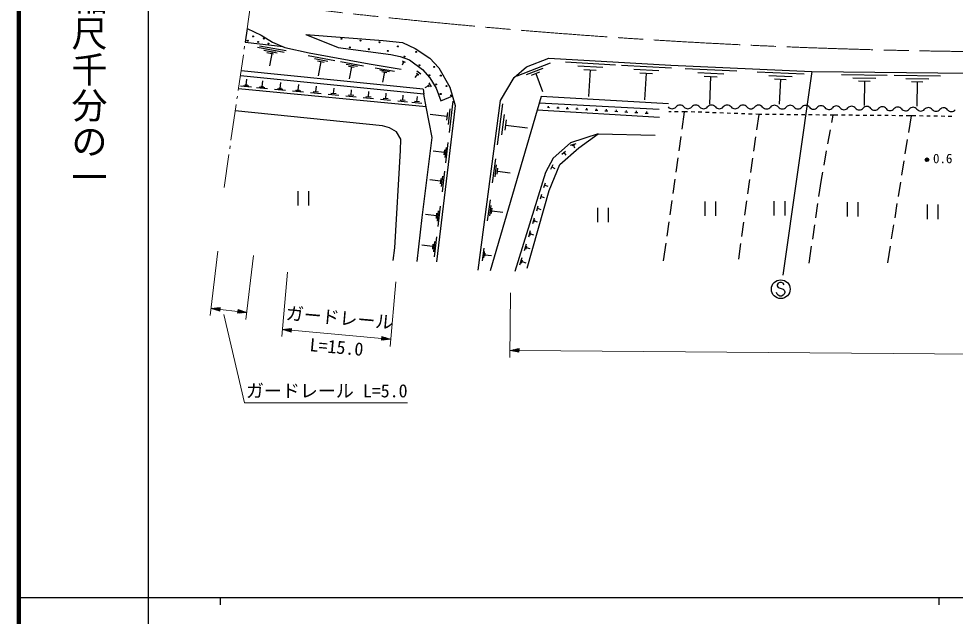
# Model space of a CAD drawing. Units: millimetres, scale not verified. Extents: x 40000 to 680000, y 20000 to 380000.
# Drawn here: x 40000 to 170283, y 202409 to 285542 of the extents above; entities that cross this region are included whole.
import ezdxf
from ezdxf.enums import TextEntityAlignment as Align

# ---------------------------------------------------------------- set-up
doc = ezdxf.new("R2010")
doc.units = ezdxf.units.MM
doc.header["$LTSCALE"] = 1000
doc.linetypes.add('CHAIN', pattern=[18.5, 12, -1.5, 3.5, -1.5])
for name, color, linetype, lineweight in [('M-BGD', 7, 'Continuous', 25), ('M-BGD-HTXT', 7, 'Continuous', 13), ('M-BMK', 2, 'CHAIN', 13), ('M-STR-HTXT', 7, 'Continuous', 13), ('M-STR-STRC', 7, 'Continuous', 25), ('M-TTL', 2, 'Continuous', 140), ('M-TTL-BAND', 7, 'Continuous', 25)]:
    doc.layers.add(name, color=color, linetype=linetype, lineweight=lineweight)
doc.styles.add('@ＭＳ ゴシック', font='')
doc.styles.add('ＭＳ ゴシック', font='')
doc.styles.get('@ＭＳ ゴシック').set_extended_font_data('@MS Gothic')
doc.styles.get('ＭＳ ゴシック').set_extended_font_data('MS Gothic')

msp = doc.modelspace()

# ---------------------------------------------------------------- linework, layer by layer
at = {"layer": 'M-BGD'}
for p, q in [((71782, 284194), (71503, 282265)), ((71503, 282265), (76763, 281665)), ((73237, 281577), (76929, 280896)), ((73492, 281785), (77184, 281104)), ((74115, 281161), (75961, 280820)), ((74369, 281368), (76216, 281028)), ((74531, 280830), (75454, 280659)), ((74786, 281037), (75709, 280867)), ((75247, 280952), (74884, 278983)), ((80266, 280418), (83958, 279737)), ((81143, 280002), (82990, 279661)), ((81560, 279671), (82483, 279500)), ((82021, 279585), (81658, 277616)), ((84774, 279586), (87944, 279001)), ((85527, 279229), (87112, 278936)), ((85884, 278944), (86677, 278798)), ((86281, 278871), (85969, 277181)), ((93337, 279665), (93740, 279511)), ((93481, 279437), (93346, 279084)), ((93380, 279476), (93582, 279399)), ((109355, 277617), (113993, 279429)), ((116069, 279540), (122995, 279144)), ((117774, 278979), (121237, 278781)), ((123870, 279094), (130796, 278698)), ((96374, 275039), (70829, 277619)), ((96265, 275740), (70928, 278299)), ((89593, 278711), (92254, 278260)), ((90228, 278421), (91559, 278195)), ((90531, 278187), (91196, 278074)), ((90863, 278131), (90623, 276711)), ((95498, 277853), (95120, 277345)), ((95353, 277961), (95643, 277745)), ((95370, 278287), (95950, 277855)), ((110635, 277761), (112954, 278667)), ((111336, 277678), (112495, 278131)), ((111915, 277905), (112882, 275431)), ((118613, 278468), (120345, 278369)), ((119479, 278419), (119268, 274725)), ((125575, 278533), (129038, 278335)), ((126415, 278022), (128146, 277923)), ((127281, 277972), (127069, 274278)), ((132710, 278612), (139881, 278284)), ((134481, 278052), (138067, 277888)), ((135356, 277533), (137148, 277451)), ((142729, 278154), (149250, 277856)), ((144339, 277645), (147600, 277496)), ((154466, 277760), (160822, 277687)), ((161789, 277676), (168211, 277602)), ((72014, 276156), (71246, 276229)), ((71832, 276277), (71448, 276314)), ((71640, 276295), (71718, 277115)), ((73864, 276082), (73943, 276902)), ((76377, 275839), (76455, 276648)), ((78870, 275598), (78947, 276397)), ((96990, 276210), (96507, 275915)), ((96906, 276348), (97074, 276072)), ((97028, 276613), (97365, 276061)), ((136252, 277492), (136077, 273667)), ((145135, 277173), (146765, 277099)), ((145950, 277136), (145791, 273657)), ((156051, 277318), (159229, 277281)), ((156840, 276885), (158429, 276867)), ((157635, 276876), (157596, 273486)), ((163390, 277229), (166601, 277193)), ((164188, 276792), (165793, 276774)), ((164991, 276783), (164951, 273358)), ((96659, 273292), (70564, 275789)), ((72389, 276017), (70851, 276164)), ((74613, 275804), (73076, 275951)), ((74239, 275943), (73470, 276016)), ((74057, 276064), (73672, 276101)), ((77117, 275564), (75599, 275709)), ((76747, 275702), (75988, 275774)), ((76567, 275821), (76187, 275857)), ((79600, 275326), (78102, 275470)), ((79235, 275462), (78486, 275534)), ((79058, 275580), (78683, 275616)), ((82065, 275090), (80586, 275232)), ((81714, 275323), (80975, 275394)), ((81344, 275358), (81420, 276147)), ((84510, 274856), (83051, 274996)), ((84164, 275086), (83434, 275156)), ((83799, 275121), (83873, 275899)), ((86595, 274851), (85874, 274920)), ((86235, 274885), (86308, 275653)), ((88651, 274651), (88724, 275409)), ((91049, 274419), (91121, 275167)), ((93428, 274189), (93499, 274927)), ((96265, 275740), (96374, 275039)), ((86936, 274624), (85496, 274762)), ((89344, 274394), (87922, 274530)), ((89007, 274617), (88296, 274685)), ((91733, 274165), (90330, 274299)), ((91400, 274386), (90698, 274453)), ((94103, 273938), (92719, 274071)), ((93774, 274156), (93082, 274222)), ((96063, 273751), (94679, 273883)), ((95734, 273968), (95042, 274034)), ((95388, 274001), (95459, 274739)), ((98735, 274113), (100397, 274808)), ((100409, 274056), (99883, 269717)), ((106620, 268020), (107361, 273680)), ((112412, 273830), (129076, 272955)), ((99633, 272499), (99502, 271414)), ((99988, 273006), (99725, 270837)), ((112127, 272853), (129125, 271856)), ((113849, 273153), (113550, 273170)), ((113700, 273162), (113711, 273361)), ((115165, 273076), (114854, 273094)), ((115009, 273085), (115022, 273293)), ((116493, 272998), (116170, 273017)), ((116331, 273007), (116344, 273223)), ((117834, 272919), (117498, 272939)), ((117666, 272929), (117679, 273153)), ((119186, 272840), (118838, 272860)), ((119012, 272850), (119026, 273082)), ((120552, 272760), (120191, 272781)), ((120371, 272770), (120385, 273011)), ((121930, 272679), (121556, 272701)), ((121743, 272690), (121758, 272939)), ((123320, 272598), (122934, 272620)), ((123127, 272609), (123142, 272866)), ((124724, 272515), (124325, 272539)), ((124524, 272527), (124540, 272793)), ((126140, 272432), (125729, 272456)), ((125935, 272444), (125951, 272719)), ((127570, 272348), (127145, 272373)), ((127358, 272361), (127374, 272644)), ((130743, 272610), (130417, 272610)), ((131743, 272610), (131243, 272610)), ((132569, 272610), (132225, 270157)), ((132569, 272610), (132243, 272610)), ((133034, 272593), (132569, 272610)), ((134033, 272557), (133534, 272575)), ((135033, 272521), (134533, 272539)), ((136032, 272485), (135532, 272503)), ((137031, 272449), (136532, 272467)), ((138031, 272412), (137531, 272431)), ((139030, 272376), (138530, 272394)), ((140029, 272340), (139530, 272358)), ((141029, 272304), (140529, 272322)), ((99568, 271957), (97254, 272237)), ((107183, 269386), (107553, 272216)), ((107652, 270044), (107838, 271459)), ((142028, 272268), (141528, 272286)), ((142992, 272233), (142528, 272250)), ((142692, 270094), (142992, 272233)), ((143373, 272229), (142992, 272233)), ((144373, 272219), (143873, 272224)), ((145373, 272208), (144873, 272213)), ((146373, 272198), (145873, 272203)), ((147373, 272187), (146873, 272192)), ((148373, 272177), (147873, 272182)), ((149373, 272166), (148873, 272171)), ((150373, 272156), (149873, 272161)), ((151373, 272145), (150873, 272150)), ((152373, 272135), (151873, 272140)), ((153254, 272126), (152873, 272130)), ((153254, 272126), (153064, 271086)), ((153966, 272120), (153254, 272126)), ((154966, 272111), (154466, 272116)), ((155966, 272103), (155466, 272107)), ((156966, 272095), (156466, 272099)), ((157966, 272087), (157466, 272091)), ((158966, 272079), (158466, 272083)), ((159966, 272070), (159466, 272075)), ((160966, 272062), (160466, 272066)), ((161966, 272054), (161466, 272058)), ((162966, 272046), (162466, 272050)), ((164179, 272036), (163466, 272042)), ((163805, 269711), (164179, 272036)), ((164811, 272025), (164179, 272036)), ((165811, 272009), (165311, 272017)), ((166811, 271992), (166311, 272000)), ((167811, 271975), (167311, 271984)), ((168811, 271959), (168311, 271967)), ((169811, 271942), (169311, 271950)), ((107745, 270752), (110764, 270356)), ((152884, 270102), (152525, 268135)), ((120599, 269520), (128547, 269322)), ((132086, 269166), (131809, 267186)), ((142276, 267123), (142554, 269104)), ((163329, 266749), (163646, 268724)), ((99165, 266952), (97655, 267135)), ((99208, 267305), (99122, 266598)), ((99439, 267636), (99268, 266221)), ((99714, 268321), (99371, 265490)), ((115571, 266680), (116079, 267135)), ((116779, 267942), (117525, 268182)), ((116998, 267903), (117370, 268023)), ((117184, 267963), (117312, 267565)), ((152345, 267151), (151986, 265184)), ((105926, 262720), (106365, 266069)), ((115825, 266908), (116128, 266569)), ((131670, 266195), (131392, 264215)), ((141859, 264152), (142137, 266133)), ((106259, 263528), (106478, 265203)), ((106537, 263918), (106647, 264755)), ((114006, 264623), (114345, 265259)), ((114176, 264941), (114599, 264715)), ((162853, 263787), (163170, 265762)), ((98722, 263295), (98636, 262587)), ((98953, 263626), (98782, 262210)), ((99228, 264311), (98885, 261480)), ((106592, 264336), (108378, 264102)), ((131253, 263224), (130975, 261244)), ((151807, 264200), (151617, 263160)), ((98679, 262941), (97169, 263124)), ((113070, 262076), (113272, 262727)), ((113171, 262401), (113605, 262266)), ((141443, 261181), (141721, 263162)), ((151617, 263160), (151273, 260820)), ((162376, 260825), (162694, 262800)), ((78822, 261541), (78822, 259541)), ((80322, 261541), (80322, 259541)), ((112581, 260502), (112777, 261132)), ((112679, 260817), (113098, 260687)), ((98643, 259487), (98300, 256656)), ((105233, 257423), (105614, 260333)), ((105522, 258125), (105712, 259580)), ((112057, 258816), (112274, 259513)), ((130836, 260254), (130559, 258273)), ((135439, 260106), (135439, 258106)), ((136939, 260106), (136939, 258106)), ((141027, 258210), (141304, 260191)), ((145054, 260178), (145054, 258178)), ((146554, 260178), (146554, 258178)), ((151128, 259830), (150837, 257852)), ((155244, 260034), (155244, 258034)), ((156744, 260034), (156744, 258034)), ((161900, 257863), (162218, 259838)), ((166366, 259675), (166366, 257675)), ((167866, 259675), (167866, 257675)), ((98094, 258117), (96584, 258300)), ((98137, 258471), (98051, 257763)), ((98368, 258802), (98197, 257386)), ((105764, 258463), (105859, 259191)), ((105811, 258827), (107363, 258624)), ((112165, 259164), (112630, 259020)), ((120513, 259245), (120513, 257245)), ((122013, 259245), (122013, 257245)), ((111510, 257056), (111749, 257825)), ((111672, 257216), (111792, 257601)), ((111732, 257409), (112142, 257281)), ((130420, 257283), (130142, 255302)), ((140610, 255239), (140888, 257220)), ((150692, 256862), (150401, 254883)), ((161424, 254901), (161741, 256876)), ((110940, 255220), (111202, 256064)), ((111118, 255396), (111249, 255818)), ((111183, 255607), (111633, 255467)), ((97622, 254200), (97537, 253498)), ((97852, 254529), (97681, 253123)), ((98125, 255209), (97784, 252398)), ((110344, 253305), (110631, 254226)), ((130003, 254312), (129659, 251858)), ((140171, 252110), (140471, 254249)), ((97579, 253849), (96080, 254031)), ((104505, 251865), (104733, 253603)), ((104678, 252284), (104792, 253153)), ((104822, 252486), (104879, 252921)), ((110539, 253497), (110682, 253958)), ((110610, 253727), (111102, 253575)), ((150256, 253894), (149912, 251553)), ((160891, 251589), (161265, 253914)), ((104851, 252704), (105778, 252582)), ((109724, 251307), (110035, 252310)), ((109935, 251516), (110091, 252017)), ((110013, 251767), (110548, 251601))]:
    msp.add_line(p, q, dxfattribs=at)
for points in [[(71782, 284194), (73733, 283239), (75311, 282270), (77033, 281553), (80406, 280799), (88766, 279256), (93215, 278503)], [(79943, 283361), (90676, 282530), (93367, 282225), (95161, 281418), (97206, 280037)], [(79943, 283361), (84459, 281562), (91772, 280584)], [(91772, 280584), (93085, 280297), (94350, 279813), (96166, 278463), (97179, 277324), (98067, 275870), (98735, 274113)], [(97206, 280037), (98426, 278727), (99969, 276000), (100723, 273489), (100543, 271838), (98103, 251710)], [(103934, 250580), (107019, 274153), (108921, 277346), (110643, 278853), (113764, 280073), (130699, 279104)], [(130699, 279104), (150343, 278207), (172265, 277956), (200466, 278207), (228631, 278243), (261137, 278386), (267201, 278422)], [(95412, 251782), (96130, 257882), (97493, 269040), (96659, 273292), (96374, 275039)], [(130376, 273686), (112670, 274711), (105602, 250491)], [(92094, 251908), (92309, 253666), (93098, 267192), (93134, 268807), (92560, 269811), (91591, 270350), (90587, 270637), (70119, 272719)], [(120599, 269520), (116760, 268282), (114356, 266129), (113289, 264129), (109011, 250360)], [(110751, 250845), (113782, 261644), (115253, 265268), (117908, 267600), (120599, 269520)]]:
    msp.add_lwpolyline(points, dxfattribs=at)
for centre, radius in [((72598, 283072), 70), ((74085, 282791), 70), ((84884, 282750), 70), ((71850, 282479), 70), ((73305, 282308), 70), ((74728, 282079), 70), ((86041, 281549), 70), ((87534, 282509), 70), ((90181, 282267), 70), ((92750, 281685), 70), ((88691, 281307), 70), ((91338, 281066), 70), ((93649, 280280), 70), ((95301, 280929), 70), ((95749, 279073), 70), ((97802, 278844), 70), ((97122, 277671), 70), ((98715, 277622), 70), ((98066, 276404), 70), ((99501, 276168), 70), ((98695, 275073), 70), ((100176, 274866), 70), ((166345, 265923), 250), ((166345, 265923), 204), ((166345, 265923), 159), ((166345, 265923), 114), ((166345, 265923), 68.2), ((166345, 265923), 22.7)]:
    msp.add_circle(centre, radius, dxfattribs=at)
for centre, radius, start, end in [((130889, 273748), 725, 220.87339, 319.00932), ((131983, 272797), 725, 40.87339, 139.00932), ((133080, 273746), 725, 220.87339, 319.00932), ((134174, 272795), 725, 40.87339, 139.00932), ((135270, 273744), 725, 220.87339, 319.00932), ((136365, 272792), 725, 40.87339, 139.00932), ((137461, 273741), 725, 220.87339, 319.00932), ((138556, 272790), 725, 40.87339, 139.00932), ((139652, 273739), 725, 220.87339, 319.00932), ((140747, 272788), 725, 40.87339, 139.00932), ((141843, 273737), 725, 220.87339, 319.00932), ((142937, 272786), 725, 40.87339, 139.00932), ((144034, 273735), 725, 220.87339, 319.00932), ((145128, 272784), 725, 40.87339, 139.00932), ((146225, 273732), 725, 220.87339, 319.00932), ((147319, 272781), 725, 40.87339, 139.00932), ((148409, 273691), 695, 218.80727, 319.19295), ((149461, 272783), 695, 38.80727, 139.19295), ((150544, 273654), 695, 218.80727, 319.19295), ((151595, 272746), 695, 38.80727, 139.19295), ((152678, 273617), 695, 218.80727, 319.19295), ((153730, 272708), 695, 38.80727, 139.19295), ((154813, 273579), 695, 218.80727, 319.19295), ((155865, 272671), 695, 38.80727, 139.19295), ((156948, 273542), 695, 218.80727, 319.19295), ((158000, 272634), 695, 38.80727, 139.19295), ((159083, 273505), 695, 218.80727, 319.19295), ((160135, 272597), 695, 38.80727, 139.19295), ((161218, 273468), 695, 218.80727, 319.19295), ((162269, 272559), 695, 38.80727, 139.19295), ((163352, 273430), 695, 218.80727, 319.19295), ((164404, 272522), 695, 38.80727, 139.19295), ((165487, 273393), 695, 218.80727, 319.19295), ((166539, 272485), 695, 38.80727, 139.19295), ((167622, 273356), 695, 218.80727, 319.19295), ((168674, 272448), 695, 38.80727, 139.19295), ((169757, 273319), 695, 218.80727, 319.19295)]:
    msp.add_arc(centre, radius, start, end, dxfattribs=at)
at = {"layer": 'M-BGD-HTXT'}
for p, q in [((72207, 287124), (71538, 282507)), ((71423, 281715), (71366, 281319)), ((71251, 280528), (70533, 275579)), ((70246, 273600), (69529, 268652)), ((70418, 274788), (70361, 274392)), ((69414, 267860), (69357, 267464)), ((69242, 266673), (68572, 262056))]:
    msp.add_line(p, q, dxfattribs=at)
at = {"layer": 'M-BMK'}
msp.add_arc((181930, 1143129), 862209, 262.74969, 269.32058, dxfattribs=at)
at = {"layer": 'M-STR-HTXT'}
for p, q in [((67690, 253195), (66653, 244255)), ((72641, 252621), (71605, 243681)), ((77391, 250284), (76580, 241320)), ((92461, 248920), (91650, 239957)), ((108411, 247405), (108337, 238406)), ((66769, 245248), (68039, 245353)), ((66769, 245248), (67981, 244856)), ((66769, 245248), (68010, 245104)), ((68004, 245055), (67011, 245170)), ((68016, 245154), (67023, 245269)), ((67254, 245091), (67999, 245005)), ((67277, 245290), (68022, 245204)), ((67993, 244955), (67496, 245013)), ((68027, 245253), (67531, 245311)), ((67739, 244934), (67987, 244906)), ((67785, 245332), (68033, 245303)), ((67981, 244856), (68039, 245353)), ((68010, 245104), (70478, 244818)), ((70507, 245066), (70449, 244570)), ((70495, 244967), (70992, 244910)), ((70750, 244988), (70501, 245017)), ((71720, 244674), (70507, 245066)), ((68530, 244382), (71400, 232112)), ((71720, 244674), (70449, 244570)), ((70703, 244591), (70455, 244619)), ((70461, 244669), (70958, 244612)), ((71212, 244632), (70467, 244719)), ((70472, 244768), (71466, 244653)), ((71720, 244674), (70478, 244818)), ((70484, 244868), (71477, 244753)), ((71235, 244831), (70490, 244917)), ((76671, 242316), (77938, 242453)), ((77920, 242253), (76924, 242343)), ((77178, 242371), (77925, 242303)), ((77929, 242353), (77431, 242398)), ((77685, 242425), (77934, 242403)), ((77893, 241955), (77938, 242453)), ((76671, 242316), (77893, 241955)), ((76671, 242316), (77915, 242204)), ((77911, 242154), (76915, 242244)), ((77160, 242172), (77906, 242104)), ((77902, 242054), (77404, 242099)), ((77648, 242027), (77897, 242004)), ((77915, 242204), (90495, 241065)), ((90517, 241314), (90472, 240816)), ((91740, 240953), (90495, 241065)), ((90499, 241115), (91495, 241025)), ((91251, 241097), (90504, 241165)), ((90508, 241215), (91006, 241170)), ((90762, 241242), (90513, 241265)), ((91740, 240953), (90517, 241314)), ((91740, 240953), (90472, 240816)), ((90726, 240844), (90477, 240866)), ((90481, 240916), (90979, 240871)), ((91233, 240898), (90486, 240966)), ((90490, 241016), (91486, 240926)), ((108345, 239406), (109597, 239645)), ((108345, 239406), (109593, 239145)), ((108345, 239406), (109595, 239395)), ((109594, 239345), (108594, 239353)), ((109595, 239445), (108595, 239453)), ((108844, 239301), (109594, 239295)), ((108846, 239501), (109596, 239495)), ((109594, 239245), (109094, 239249)), ((109596, 239545), (109096, 239549)), ((109343, 239197), (109593, 239195)), ((109346, 239597), (109596, 239595)), ((109593, 239145), (109597, 239645)), ((109595, 239395), (289431, 237909)), ((71400, 232112), (94100, 232112))]:
    msp.add_line(p, q, dxfattribs=at)
at = {"layer": 'M-STR-STRC'}
for p, q in [((150343, 278207), (146289, 249867)), ((145883, 248857), (145647, 248739)), ((146120, 248857), (145883, 248857)), ((146356, 248739), (146120, 248857)), ((145647, 248739), (145529, 248503)), ((145529, 248503), (145529, 248384)), ((145529, 248384), (145647, 248148)), ((145647, 248148), (146356, 247912)), ((146474, 248503), (146356, 248739)), ((146356, 247912), (146474, 247794)), ((146474, 247794), (146593, 247557)), ((146593, 247557), (146593, 247439)), ((145529, 247203), (145411, 247439)), ((145647, 247084), (145529, 247203)), ((145883, 246966), (145647, 247084)), ((146120, 246966), (145883, 246966)), ((146356, 247084), (146120, 246966)), ((146474, 247203), (146356, 247084)), ((146593, 247439), (146474, 247203))]:
    msp.add_line(p, q, dxfattribs=at)
msp.add_circle((146002, 247912), 1300, dxfattribs=at)
at = {"layer": 'M-TTL'}
msp.add_line((40000, 380000), (40000, 20000), dxfattribs=at)
at = {"layer": 'M-TTL-BAND'}
for p, q in [((58000, 370000), (58000, 20000)), ((40000, 205000), (579000, 205000)), ((68000, 205000), (68000, 204000)), ((168000, 205000), (168000, 204000))]:
    msp.add_line(p, q, dxfattribs=at)

# ---------------------------------------------------------------- texts
at = {"layer": 'M-BGD', "style": 'ＭＳ ゴシック'}
msp.add_text('0.6', height=1320, dxfattribs=at).set_placement((167188, 265044), align=Align.BOTTOM_LEFT)
at = {"layer": 'M-STR-HTXT', "style": 'ＭＳ ゴシック'}
for s, p in [('ガードレール', (84496, 242481)), ('L=15.0', (84087, 238416))]:
    msp.add_text(s, height=1833, rotation=354.83, dxfattribs=at).set_placement(p, align=Align.BOTTOM_CENTER)
msp.add_text('ガードレール L=5.0', height=1833, dxfattribs=at).set_placement((82850, 232312), align=Align.BOTTOM_CENTER)
at = {"layer": 'M-TTL-BAND', "style": '@ＭＳ ゴシック'}
msp.add_text('縮尺千分の一', height=3666, rotation=270, dxfattribs=at).set_placement((49777, 261030), align=Align.MIDDLE_RIGHT)

doc.saveas('drawing.dxf')
